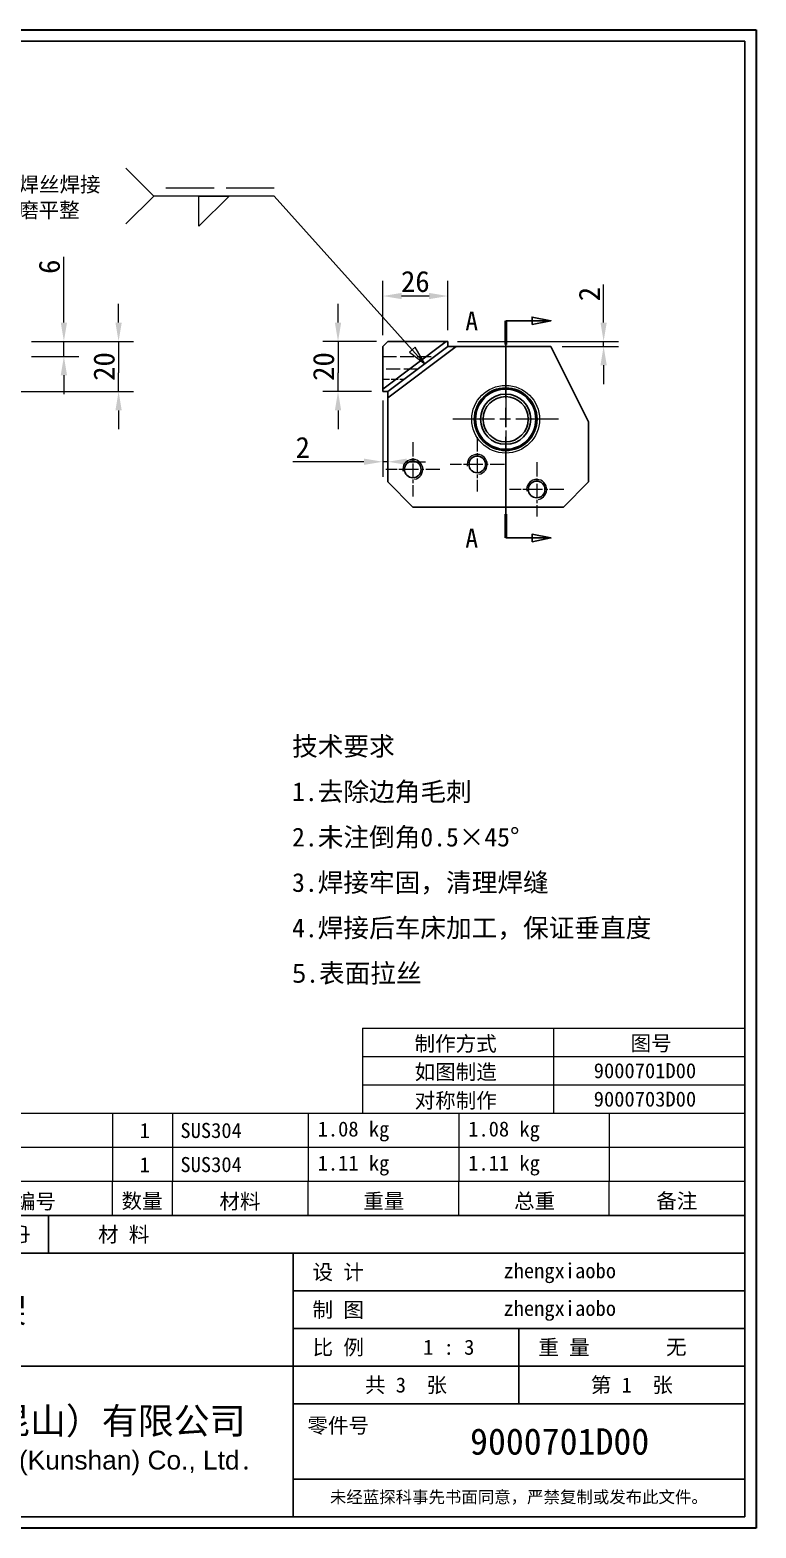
# Model space of a CAD drawing. Header units: millimetres. Extents: x 18 to 875, y 16 to 614.
# Drawn here: x 585 to 875, y 16 to 614 of the extents above; entities that cross this region are included whole.
import ezdxf
from ezdxf.enums import TextEntityAlignment as Align

# ---------------------------------------------------------------- set-up
doc = ezdxf.new("R2010")
doc.units = ezdxf.units.MM
doc.header["$LTSCALE"] = 3
doc.linetypes.add('CHAIN', pattern=[0.3543, 0.2362, -0.0295, 0.0591, -0.0295])
doc.linetypes.add('DASHED', pattern=[0.2067, 0.1654, -0.0413])
for name, color, linetype, lineweight in [('1', 7, 'Continuous', 18), ('可见 (ISO)', 7, 'Continuous', 25), ('可见窄的 (ISO)', 7, 'Continuous', 18), ('图框 (ISO)', 7, 'Continuous', 35), ('标题 (ISO)', 7, 'Continuous', 25)]:
    doc.layers.add(name, color=color, linetype=linetype, lineweight=lineweight)
for name, color, linetype, lineweight, true_color in [('中心标记 (ISO)', 1, 'CHAIN', 18, 0xff0000), ('剖切线 (ISO)', 7, 'CHAIN', 25, 0x008000), ('尺寸 (ISO)', 7, 'Continuous', 18, 0x008000), ('符号 (ISO)', 7, 'Continuous', 18, 0x008000), ('隐藏 (ISO)', 5, 'DASHED', 18, 0x0000ff), ('隐藏窄的 (ISO)', 5, 'DASHED', 18, 0x0000ff)]:
    doc.layers.add(name, color=color, linetype=linetype, lineweight=lineweight, true_color=true_color)
doc.styles.add('HZ_33', font='simfang.ttf')
doc.styles.add('文本样式164', font='SimSun.ttf')
doc.styles.add('文本样式165', font='SimSun.ttf')
doc.styles.add('文本样式74', font='SimSun.ttf')
doc.styles.add('最新国标', font='simfang.ttf')
doc.styles.add('注释文本 (ISO)', font='simfang.ttf')
doc.dimstyles.new('默认 (GB)', dxfattribs={"dimscale": 3, "dimtxt": 2.8, "dimasz": 2.5, "dimexe": 2, "dimexo": 1.5, "dimgap": 0.5, "dimtad": 1, "dimtoh": 1, "dimdsep": 46, "dimtxsty": '最新国标', "dimcen": 0.09, "dimdle": 10, "dimclrd": 256, "dimclre": 256, "dimclrt": 256, "dimaunit": 1, "dimadec": 3, "dimazin": 2, "dimtfac": 0.535714, "dimtmove": 0, "dimatfit": 3, "dimfxl": 0, "dimtolj": 1, "dimtzin": 0, "dimlwd": -1, "dimlwe": -1, "dimarcsym": 0})

# ---------------------------------------------------------------- blocks, each defined once
blk = doc.blocks.new('图框 最新国标')
at = {"layer": '图框 (ISO)'}
for p, q in [((6, 204.5), (291.5, 204.5)), ((291.5, 204.5), (291.5, 5.5)), ((291.5, 5.5), (6, 5.5))]:
    blk.add_line(p, q, dxfattribs=at)
at = {"layer": '图框 (ISO)', "color": 7, "linetype": 'Continuous', "lineweight": 25}
for p, q in [((18, 203), (290, 203)), ((18, 203), (290, 203)), ((290, 203), (290, 7)), ((290, 203), (290, 7)), ((290, 7), (6, 7)), ((290, 7), (18, 7))]:
    blk.add_line(p, q, dxfattribs=at)
at = {"layer": '图框 (ISO)', "style": '文本样式74'}
blk.add_attdef('零件代号_001', (44.42, 200.25), '', height=2.5, rotation=180, dxfattribs=at)
blk = doc.blocks.new('标题栏 最新国标')
at = {"layer": '标题 (ISO)'}
for p, q in [((381.98, -183.84), (196.98, -183.84)), ((196.98, -183.84), (196.98, -223.84)), ((254.48, -183.84), (254.48, -188.84)), ((269.48, -183.84), (269.48, -188.84)), ((281.48, -188.09), (281.48, -184.59)), ((281.48, -184.59), (286.48, -185.34)), ((289.48, -183.84), (289.48, -188.84)), ((381.98, -223.84), (381.98, -183.84)), ((383.48, -183.84), (383.48, -225.34)), ((286.48, -185.34), (286.48, -187.34)), ((196.98, -188.84), (381.98, -188.84)), ((232.98, -188.84), (232.98, -223.84)), ((286.48, -187.34), (281.48, -188.09)), ((321.98, -188.84), (321.98, -223.84)), ((321.98, -193.84), (381.98, -193.84)), ((321.98, -198.84), (381.98, -198.84)), ((351.98, -198.84), (351.98, -208.84)), ((321.98, -203.84), (232.98, -203.84)), ((321.98, -203.84), (381.98, -203.84)), ((321.98, -208.84), (381.98, -208.84)), ((321.98, -218.84), (381.98, -218.84)), ((196.98, -223.84), (381.98, -223.84)), ((383.48, -225.34), (196.98, -225.34))]:
    blk.add_line(p, q, dxfattribs=at)
at = {"layer": '标题 (ISO)', "linetype": 'CHAIN', "ltscale": 5.000333}
blk.add_line((274.98, -184.09), (274.98, -188.59), dxfattribs=at)
at = {"layer": '标题 (ISO)', "linetype": 'CHAIN', "ltscale": 15.834605}
blk.add_line((272.73, -186.34), (286.98, -186.34), dxfattribs=at)
at = {"layer": '标题 (ISO)'}
for radius in [1.75, 1]:
    blk.add_circle((274.98, -186.34), radius, dxfattribs=at)
at = {"layer": '1', "style": '文本样式164'}
for s, p in [('材 料', (299.48, -186.34)), ('UNIT: mm', (261.98, -186.34)), ('设 计', (327.98, -191.34)), ('制 图', (327.98, -196.34)), ('比 例', (327.98, -201.34)), ('重 量', (357.98, -201.34)), ('共 3  张', (336.98, -206.34)), ('第 1  张', (366.98, -206.34))]:
    blk.add_text(s, height=2, dxfattribs=at).set_placement(p, align=Align.MIDDLE_CENTER)
at = {"layer": '标题 (ISO)', "char_height": 2, "style": '注释文本 (ISO)'}
for s, insert, attachment_point, line_spacing_factor in [('{\\fSimSun|b0|i0|c134|p2;\\H0.65x;      未注公差角度及线性公差使用m\\P（GB/T1804-2000），未注形位公差使\\P用K级（GB/T 1184-1996）。\\P—————————————————\\P             6以下    ±0.05 mm\\P     6 ～   30以下    ±0.10 mm\\P    30 ～  120以下    ±0.15 mm\\P   120 ～  400以下    ±0.20 mm\\P   400 ～ 1000以下    ±0.30 mm\\P  1000 ～ 2000以下    ±0.50 mm\\P          2000以上    ±0.80 mm\\P\\H0.38462x;\\P\\H2.6x;           300以下    ±30′\\P   300 ～ 1000以下    ±15′\\P          1000以上    ±5′}', (198.48, -206.34), 4, 1.075116), ('{\\fMicrosoft YaHei|b0|i0|c134|p34;\\H1.75x;蓝探科工业自动化（昆山）有限公司\\P\\fArial|b0|i0|c0|p34;\\H0.71429x;Lantech Industrial Automation (Kunshan) Co., Ltd\\fFangSong|b0|i0|c134|p49;.\\H1.15195x; }', (277.48, -213.84), 5, 0.978695)]:
    blk.add_mtext(s, dxfattribs=dict(at, insert=insert, attachment_point=attachment_point, line_spacing_factor=line_spacing_factor))
at = {"layer": '标题 (ISO)', "attachment_point": 5, "style": '注释文本 (ISO)'}
for s, insert, char_height in [('\\fFangSong|b0|i0;零件号', (327.98, -211.84), 2), ('\\fSimSun|b0|i0;{\\H1.6000;未经蓝探科事先书面同意，严禁复制或发布此文件。}', (351.98, -221.34), 1.6)]:
    blk.add_mtext(s, dxfattribs=dict(at, insert=insert, char_height=char_height))
at = {"layer": '标题 (ISO)', "style": '注释文本 (ISO)'}
blk.add_attdef('材料', text='', height=2, dxfattribs=at).set_placement((324.48, -186.34), align=Align.MIDDLE_CENTER)
at = {"layer": '标题 (ISO)'}
for tag, p, height, style in [('设计人_001', (349.92, -192.16), 2, '注释文本 (ISO)'), ('库存编号_001', (267.5, -198.16), 3.5, '文本样式165'), ('设计人_001', (349.92, -197.16), 2, '注释文本 (ISO)'), ('视图比例_001', (339.26, -202.33), 2, '注释文本 (ISO)'), ('质量\\P3;_001', (371.53, -202.3), 2, '注释文本 (ISO)'), ('零件代号_001', (345.49, -215.59), 3.5, '文本样式165')]:
    blk.add_attdef(tag, p, '', height=height, dxfattribs=dict(at, style=style))
blk = doc.blocks.new('*D9')
at = {"layer": 'Defpoints', "color": 0, "transparency": 16777216}
for p in [(581.28, 489.38), (426.28, 469.38), (620.46, 469.38)]:
    blk.add_point(p, dxfattribs=at)
at = {"layer": '尺寸 (ISO)', "color": 116, "true_color": 0x00803f, "transparency": 16777216}
for p, q in [((620.46, 496.88), (620.46, 504.38)), ((585.78, 489.38), (626.46, 489.38)), ((620.46, 489.38), (620.46, 481.88)), ((620.46, 481.88), (620.46, 476.88)), ((620.46, 469.38), (620.46, 476.88)), ((430.78, 469.38), (626.46, 469.38)), ((620.46, 461.88), (620.46, 454.38))]:
    blk.add_line(p, q, dxfattribs=at)
for points in [[(619.21, 496.88), (621.71, 496.88), (620.46, 489.38)], [(619.21, 461.88), (621.71, 461.88), (620.46, 469.38)]]:
    blk.add_solid(points, dxfattribs=at)
at = {"layer": '尺寸 (ISO)', "transparency": 16777216, "insert": (614.71, 479.38), "char_height": 8.4, "attachment_point": 5, "rotation": 90, "style": '最新国标'}
blk.add_mtext('\\A1;20', dxfattribs=at)
blk = doc.blocks.new('*D10')
at = {"layer": 'Defpoints', "color": 0, "transparency": 16777216}
for p in [(581.28, 489.38), (581.28, 483.38), (598.66, 483.38)]:
    blk.add_point(p, dxfattribs=at)
at = {"layer": '尺寸 (ISO)', "color": 116, "true_color": 0x00803f, "transparency": 16777216}
for p, q in [((598.66, 496.88), (598.66, 523.13)), ((585.78, 489.38), (604.66, 489.38)), ((598.66, 483.38), (598.66, 489.38)), ((585.78, 483.38), (604.66, 483.38)), ((598.66, 475.88), (598.66, 468.38))]:
    blk.add_line(p, q, dxfattribs=at)
for points in [[(597.41, 496.88), (599.91, 496.88), (598.66, 489.38)], [(597.41, 475.88), (599.91, 475.88), (598.66, 483.38)]]:
    blk.add_solid(points, dxfattribs=at)
at = {"layer": '尺寸 (ISO)', "transparency": 16777216, "insert": (592.91, 519.15), "char_height": 8.4, "attachment_point": 5, "rotation": 90, "style": '最新国标'}
blk.add_mtext('\\A1;6', dxfattribs=at)
blk = doc.blocks.new('*D11')
at = {"layer": 'Defpoints', "color": 0, "transparency": 16777216}
for p in [(725.72, 507.47), (725.72, 487.38), (751.72, 489.38)]:
    blk.add_point(p, dxfattribs=at)
at = {"layer": '尺寸 (ISO)', "color": 116, "true_color": 0x00803f, "transparency": 16777216}
for p, q in [((725.72, 491.88), (725.72, 513.47)), ((751.72, 493.88), (751.72, 513.47)), ((744.22, 507.47), (733.22, 507.47))]:
    blk.add_line(p, q, dxfattribs=at)
for points in [[(733.22, 508.72), (733.22, 506.22), (725.72, 507.47)], [(744.22, 508.72), (744.22, 506.22), (751.72, 507.47)]]:
    blk.add_solid(points, dxfattribs=at)
at = {"layer": '尺寸 (ISO)', "transparency": 16777216, "insert": (738.72, 513.21), "char_height": 8.4, "attachment_point": 5, "style": '最新国标'}
blk.add_mtext('\\A1;26', dxfattribs=at)
blk = doc.blocks.new('*D12')
at = {"layer": 'Defpoints', "color": 0, "transparency": 16777216}
for p in [(727.72, 489.38), (707.91, 469.38), (725.72, 469.38)]:
    blk.add_point(p, dxfattribs=at)
at = {"layer": '尺寸 (ISO)', "color": 116, "true_color": 0x00803f, "transparency": 16777216}
for p, q in [((707.91, 496.88), (707.91, 504.38)), ((723.22, 489.38), (701.91, 489.38)), ((707.91, 489.38), (707.91, 481.88)), ((707.91, 481.88), (707.91, 476.88)), ((707.91, 469.38), (707.91, 476.88)), ((721.22, 469.38), (701.91, 469.38)), ((707.91, 461.88), (707.91, 454.38))]:
    blk.add_line(p, q, dxfattribs=at)
for points in [[(706.66, 496.88), (709.16, 496.88), (707.91, 489.38)], [(706.66, 461.88), (709.16, 461.88), (707.91, 469.38)]]:
    blk.add_solid(points, dxfattribs=at)
at = {"layer": '尺寸 (ISO)', "transparency": 16777216, "insert": (702.17, 479.38), "char_height": 8.4, "attachment_point": 5, "rotation": 90, "style": '最新国标'}
blk.add_mtext('\\A1;20', dxfattribs=at)
blk = doc.blocks.new('*D13')
at = {"layer": 'Defpoints', "color": 0, "transparency": 16777216}
for p in [(725.72, 470.38), (725.72, 441.43), (727.72, 433.38)]:
    blk.add_point(p, dxfattribs=at)
at = {"layer": '尺寸 (ISO)', "color": 116, "true_color": 0x00803f, "transparency": 16777216}
for p, q in [((725.72, 465.88), (725.72, 435.43)), ((718.22, 441.43), (689.96, 441.43)), ((727.72, 441.43), (725.72, 441.43)), ((735.22, 441.43), (742.72, 441.43))]:
    blk.add_line(p, q, dxfattribs=at)
for points in [[(718.22, 442.68), (718.22, 440.18), (725.72, 441.43)], [(735.22, 442.68), (735.22, 440.18), (727.72, 441.43)]]:
    blk.add_solid(points, dxfattribs=at)
at = {"layer": '尺寸 (ISO)', "transparency": 16777216, "insert": (693.84, 447.13), "char_height": 8.4, "attachment_point": 5, "style": '最新国标'}
blk.add_mtext('\\A1;2', dxfattribs=at)
blk = doc.blocks.new('*D14')
at = {"layer": 'Defpoints', "color": 0, "transparency": 16777216}
for p in [(751.05, 489.38), (792.72, 487.38), (813.75, 487.38)]:
    blk.add_point(p, dxfattribs=at)
at = {"layer": '尺寸 (ISO)', "color": 116, "true_color": 0x00803f, "transparency": 16777216}
for p, q in [((813.75, 496.88), (813.75, 512.13)), ((755.55, 489.38), (819.75, 489.38)), ((797.22, 487.38), (819.75, 487.38)), ((813.75, 487.38), (813.75, 489.38)), ((813.75, 479.88), (813.75, 472.38))]:
    blk.add_line(p, q, dxfattribs=at)
for points in [[(812.5, 496.88), (815, 496.88), (813.75, 489.38)], [(812.5, 479.88), (815, 479.88), (813.75, 487.38)]]:
    blk.add_solid(points, dxfattribs=at)
at = {"layer": '尺寸 (ISO)', "transparency": 16777216, "insert": (808.05, 508.25), "char_height": 8.4, "attachment_point": 5, "rotation": 90, "style": '最新国标'}
blk.add_mtext('\\A1;2', dxfattribs=at)
blk = doc.blocks.new('明细栏')
at = {"layer": '符号 (ISO)'}
for p, q in [((290, 60.58), (147.2, 60.58)), ((147.2, 60.58), (147.2, 51.53)), ((155.2, 60.58), (155.2, 51.53)), ((180.6, 60.58), (180.6, 51.53)), ((206, 60.58), (206, 51.53)), ((214, 60.58), (214, 51.53)), ((232, 60.58), (232, 51.53)), ((252, 60.58), (252, 51.53)), ((272, 60.58), (272, 51.53)), ((290, 60.58), (290, 51.53)), ((290, 56.05), (147.2, 56.05)), ((290, 51.53), (147.2, 51.53)), ((147.2, 47), (147.2, 51.53)), ((155.2, 47), (155.2, 51.53)), ((180.6, 47), (180.6, 51.53)), ((206, 47), (206, 51.53)), ((214, 47), (214, 51.53)), ((232, 47), (232, 51.53)), ((252, 47), (252, 51.53)), ((272, 47), (272, 51.53)), ((290, 47), (290, 51.53)), ((290, 47), (147.2, 47))]:
    blk.add_line(p, q, dxfattribs=at)
at = {"layer": '符号 (ISO)', "char_height": 2, "attachment_point": 7, "style": '注释文本 (ISO)'}
for s, insert in [('5', (150.63, 57.29)), ('9000703D02', (156.23, 57.28)), ('安装板', (181.76, 56.76)), ('1', (209.61, 57.3)), ('SUS304', (215.03, 57.28)), ('1.08 kg', (233.26, 56.85)), ('1.08 kg', (253.26, 56.85)), ('1', (150.81, 52.77)), ('9000701A01', (156.23, 52.74)), ('挡杆', (181.7, 52.24)), ('1', (209.61, 52.77)), ('SUS304', (215.03, 52.75)), ('1.11 kg', (233.26, 52.32)), ('1.11 kg', (253.26, 52.32)), ('序号', (148.42, 47.71)), ('代号', (165.19, 47.73)), ('库存编号', (187.58, 47.66)), ('数量', (207.21, 47.72)), ('材料', (220.21, 47.68)), ('重量', (239.33, 47.78)), ('总重', (259.36, 47.75)), ('备注', (278.25, 47.74))]:
    blk.add_mtext(s, dxfattribs=dict(at, insert=insert))
blk = doc.blocks.new('二维转换剖视图0')
at = {"layer": '剖切线 (ISO)', "linetype": 'CHAIN', "ltscale": 14.514923}
blk.add_line((258.24, 165.87), (258.24, 137.02), dxfattribs=at)
at = {"layer": '剖切线 (ISO)', "linetype": 'Continuous', "lineweight": 50}
for p, q in [((258.24, 165.87), (258.24, 162.73)), ((258.24, 140.16), (258.24, 137.02))]:
    blk.add_line(p, q, dxfattribs=at)
at = {"layer": '剖切线 (ISO)', "linetype": 'Continuous'}
for p, q in [((258.24, 165.87), (261.74, 165.87)), ((264.24, 165.87), (261.74, 166.37)), ((261.74, 166.37), (261.74, 165.37)), ((261.74, 165.87), (264.24, 165.87)), ((261.74, 165.37), (264.24, 165.87)), ((264.24, 137.02), (261.74, 137.52)), ((261.74, 137.52), (261.74, 136.52)), ((258.24, 137.02), (261.74, 137.02)), ((261.74, 137.02), (264.24, 137.02)), ((261.74, 136.52), (264.24, 137.02))]:
    blk.add_line(p, q, dxfattribs=at)
at = {"layer": '剖切线 (ISO)', "linetype": 'Continuous', "flags": 128}
for points in [[(261.74, 165.37), (264.24, 165.87), (261.74, 166.37), (261.74, 165.37)], [(261.74, 136.52), (264.24, 137.02), (261.74, 137.52), (261.74, 136.52)]]:
    blk.add_lwpolyline(points, dxfattribs=at)
at = {"layer": '剖切线 (ISO)'}
for points in [[(261.74, 165.37), (264.24, 165.87), (261.74, 166.37), (261.74, 165.37)], [(261.74, 136.52), (264.24, 137.02), (261.74, 137.52), (261.74, 136.52)]]:
    blk.add_solid(points, dxfattribs=at)
at = {"layer": '剖切线 (ISO)', "char_height": 2.5, "attachment_point": 7, "style": 'HZ_33'}
for insert in [(252.88, 164.59), (252.88, 135.74)]:
    blk.add_mtext('A', dxfattribs=dict(at, insert=insert))
blk = doc.blocks.new('焊接符号标识符1')
at = {"layer": '符号 (ISO)'}
for p, q in [((211.5, 182.44), (207.79, 186.15)), ((211.5, 182.44), (207.79, 178.74)), ((227.5, 182.44), (211.5, 182.44)), ((217.5, 182.44), (221.5, 182.44)), ((221.5, 182.44), (217.5, 178.44)), ((217.5, 178.44), (217.5, 182.44)), ((245.83, 162.02), (227.5, 182.44)), ((246.21, 162.35), (245.46, 161.68)), ((245.46, 161.68), (247.5, 160.16)), ((245.83, 162.02), (247.5, 160.16)), ((247.5, 160.16), (246.21, 162.35))]:
    blk.add_line(p, q, dxfattribs=at)
at = {"layer": '符号 (ISO)', "linetype": 'DASHED', "ltscale": 12.901145}
blk.add_line((227.5, 183.49), (211.5, 183.49), dxfattribs=at)
at = {"layer": '符号 (ISO)', "flags": 128}
blk.add_lwpolyline([(245.46, 161.68), (247.5, 160.16), (246.21, 162.35), (245.46, 161.68)], dxfattribs=at)
at = {"layer": '符号 (ISO)'}
blk.add_solid([(245.46, 161.68), (247.5, 160.16), (246.21, 162.35), (245.46, 161.68)], dxfattribs=at)
at = {"layer": '符号 (ISO)', "char_height": 2, "attachment_point": 7, "style": '注释文本 (ISO)'}
for s, insert in [('打坡口加焊丝焊接', (182.6, 182.75)), ('焊接后打磨平整', (182.56, 179.34))]:
    blk.add_mtext(s, dxfattribs=dict(at, insert=insert))
blk = doc.blocks.new('表格1')
at = {"layer": '符号 (ISO)'}
for p, q in [((239.2, 71.92), (290, 71.92)), ((239.2, 71.92), (239.2, 68.14)), ((264.6, 71.92), (264.6, 68.14)), ((290, 71.92), (290, 68.14)), ((239.2, 68.14), (290, 68.14)), ((239.2, 68.14), (239.2, 60.59)), ((264.6, 68.14), (264.6, 60.59)), ((290, 68.14), (290, 60.59)), ((239.2, 64.36), (290, 64.36)), ((239.2, 60.59), (290, 60.59))]:
    blk.add_line(p, q, dxfattribs=at)
at = {"layer": '符号 (ISO)', "char_height": 2, "attachment_point": 7, "style": '注释文本 (ISO)'}
for s, insert in [('制作方式', (246.14, 68.62)), ('图号', (274.84, 68.68)), ('如图制造', (246.15, 64.86)), ('9000701D00', (269.94, 65.22)), ('对称制作', (246.15, 61.07)), ('9000703D00', (269.94, 61.45))]:
    blk.add_mtext(s, dxfattribs=dict(at, insert=insert))

msp = doc.modelspace()

# ---------------------------------------------------------------- linework, layer by layer
at = {"layer": '中心标记 (ISO)', "ltscale": 23.990969}
for p, q in [((774.7201, 479.378), (774.7201, 437.378)), ((795.7201, 458.378), (753.7201, 458.378))]:
    msp.add_line(p, q, dxfattribs=at)
at = {"layer": '中心标记 (ISO)', "ltscale": 8.018003}
for p, q in [((737.7201, 449.2015), (737.7201, 427.5545)), ((763.3705, 451.2015), (763.3705, 429.5545)), ((748.5436, 438.378), (726.8966, 438.378)), ((774.194, 440.378), (752.547, 440.378)), ((787.0759, 441.2015), (787.0759, 419.5545)), ((797.8994, 430.378), (776.2524, 430.378))]:
    msp.add_line(p, q, dxfattribs=at)
at = {"layer": '可见 (ISO)'}
for p, q in [((725.7201, 487.378), (727.7201, 489.378)), ((751.0534, 489.378), (725.7201, 470.378)), ((725.7201, 487.378), (725.7201, 470.378)), ((751.0534, 489.378), (727.7201, 489.378)), ((727.7201, 469.378), (751.7201, 487.378)), ((755.0534, 487.378), (727.7201, 466.878)), ((727.7201, 469.378), (751.7201, 487.378)), ((751.7201, 489.378), (751.0534, 489.378)), ((751.7201, 487.378), (751.7201, 489.378)), ((751.7201, 487.378), (755.0534, 487.378)), ((755.0534, 487.378), (792.7201, 487.378)), ((792.7201, 487.378), (807.7201, 457.378)), ((725.7201, 470.378), (725.7201, 469.378)), ((725.7201, 469.378), (727.7201, 469.378)), ((727.7201, 466.878), (727.7201, 469.378)), ((727.7201, 433.378), (727.7201, 466.878)), ((807.7201, 457.378), (807.7201, 433.378)), ((727.7201, 433.378), (737.7201, 423.378)), ((797.7201, 423.378), (807.7201, 433.378)), ((797.7201, 423.378), (737.7201, 423.378))]:
    msp.add_line(p, q, dxfattribs=at)
for centre, radius in [((774.7201, 458.378), 12.5), ((774.7201, 458.378), 12), ((774.7201, 458.378), 10), ((774.7201, 458.378), 9), ((763.3705, 440.378), 3.3235), ((737.7201, 438.378), 3.3235), ((787.0759, 430.378), 3.3235)]:
    msp.add_circle(centre, radius, dxfattribs=at)
at = {"layer": '可见窄的 (ISO)'}
msp.add_circle((774.7201, 458.378), 13.5, dxfattribs=at)
for centre in [(737.7201, 438.378), (763.3705, 440.378), (787.0759, 430.378)]:
    msp.add_arc(centre, 4, 280, 190, dxfattribs=at)
at = {"layer": '隐藏 (ISO)', "ltscale": 11.10932}
msp.add_line((725.7201, 483.378), (746.3867, 483.378), dxfattribs=at)
at = {"layer": '隐藏窄的 (ISO)', "ltscale": 11.288502}
msp.add_line((739.7201, 478.378), (725.7201, 478.378), dxfattribs=at)
at = {"layer": '隐藏窄的 (ISO)', "ltscale": 5.502357}
msp.add_line((725.7201, 474.378), (734.3867, 474.378), dxfattribs=at)

# ---------------------------------------------------------------- block references
at = {"xscale": 3, "yscale": 3, "zscale": 3}
for name in ['图框 最新国标', '表格1']:
    msp.add_blockref(name, (0, 0), dxfattribs=at)
ref = msp.add_blockref('标题栏 最新国标', (-275.9476, 692.5328), dxfattribs=dict(xscale=3, yscale=3, zscale=3))
ref.add_attrib('零件代号_001', '9000701D00', (760.5168, 45.75), dxfattribs={"layer": '标题 (ISO)', "height": 10.5, "style": '文本样式165'})
ref.add_attrib('库存编号_001', '反转支架', (526.5545, 98.0447), dxfattribs={"layer": '标题 (ISO)', "height": 10.5, "style": '文本样式165'})
ref.add_attrib('质量\\P3;_001', '无', (838.6286, 85.62), dxfattribs={"layer": '标题 (ISO)', "height": 6, "style": '注释文本 (ISO)'})
ref.add_attrib('视图比例_001', '1 : 3', (741.84, 85.5514), dxfattribs={"layer": '标题 (ISO)', "height": 6, "style": '注释文本 (ISO)'})
ref.add_attrib('设计人_001', 'zhengxiaobo', (773.8114, 116.0486), dxfattribs={"layer": '标题 (ISO)', "height": 6, "style": '注释文本 (ISO)'})
ref.add_attrib('设计人_001', 'zhengxiaobo', (773.8114, 101.0486), dxfattribs={"layer": '标题 (ISO)', "height": 6, "style": '注释文本 (ISO)'})
at = {"layer": '剖切线 (ISO)', "xscale": 3, "yscale": 3, "zscale": 3}
msp.add_blockref('二维转换剖视图0', (0, 0), dxfattribs=at)
at = {"layer": '符号 (ISO)', "xscale": 3, "yscale": 3, "zscale": 3}
for name in ['焊接符号标识符1', '明细栏']:
    msp.add_blockref(name, (0, 0), dxfattribs=at)

# ---------------------------------------------------------------- texts
at = {"layer": '符号 (ISO)', "insert": (689.6036, 282.402), "char_height": 7.5, "width": 157.192984, "attachment_point": 4, "line_spacing_factor": 1.447173, "style": '注释文本 (ISO)'}
msp.add_mtext('\\fFangSong|b0|i0;{\\H7.5000;技术要求\\P}\\fFangSong|b0|i0;{\\H7.5000;1.去除边角毛刺\\P}\\fFangSong|b0|i0;{\\H7.5000;2.未注倒角0.5×45°\\P}\\fFangSong|b0|i0;{\\H7.5000;3.焊接牢固，清理焊缝\\P}\\fFangSong|b0|i0;{\\H7.5000;4.焊接后车床加工，保证垂直度\\P}\\fSegoe UI|b0|i0;{\\H7.5000;5}\\fFangSong|b0|i0;{\\H7.5000;.表面拉丝}', dxfattribs=at)

# ---------------------------------------------------------------- dimensions: what is measured, and where the dimension line sits
at = {"layer": '尺寸 (ISO)', "color": 116, "true_color": 0x00803f}
for base, p1, p2, angle, override, picture, middle in [((598.6555, 483.378), (581.276, 489.378), (581.276, 483.378), 90, {"dimgap": 0.5, "dimtoh": 0, "dimdec": 2, "dimtol": 0, "dimlim": 0, "dimtp": 0, "dimtm": 0, "dimtdec": 2, "dimtofl": 1, "dimatfit": 1}, '*D10', (598.6555, 519.1539)), ((725.7201, 507.4661), (751.7201, 489.378), (725.7201, 487.378), 180, {"dimgap": 0.5, "dimtoh": 0, "dimdec": 2, "dimtol": 0, "dimlim": 0, "dimtp": 0, "dimtm": 0, "dimtdec": 2, "dimtofl": 0, "dimatfit": 1}, '*D11', (738.7201, 507.4661)), ((813.75, 487.378), (751.0534, 489.378), (792.7201, 487.378), 90, {"dimgap": 0.5, "dimtoh": 0, "dimdec": 2, "dimtol": 0, "dimlim": 0, "dimtp": 0, "dimtm": 0, "dimtdec": 2, "dimtofl": 1, "dimatfit": 1}, '*D14', (813.75, 508.254)), ((620.4602, 469.378), (581.276, 489.378), (426.276, 469.378), 90, {"dimgap": 0.5, "dimtoh": 0, "dimdec": 2, "dimtol": 0, "dimlim": 0, "dimtp": 0, "dimtm": 0, "dimtdec": 2, "dimtofl": 0}, '*D9', (620.4602, 479.378)), ((707.9143, 469.378), (727.7201, 489.378), (725.7201, 469.378), 90, {"dimgap": 0.5, "dimtoh": 0, "dimdec": 2, "dimtol": 0, "dimlim": 0, "dimtp": 0, "dimtm": 0, "dimtdec": 2, "dimtofl": 0}, '*D12', (707.9143, 479.378)), ((725.7201, 441.4303), (727.7201, 433.378), (725.7201, 470.378), 180, {"dimgap": 0.5, "dimtoh": 0, "dimdec": 2, "dimse1": 1, "dimtol": 0, "dimlim": 0, "dimtp": 0, "dimtm": 0, "dimtdec": 2, "dimtofl": 1, "dimatfit": 1}, '*D13', (693.8402, 441.4303))]:
    dim = msp.add_linear_dim(base=base, p1=p1, p2=p2, angle=angle, dimstyle='默认 (GB)', override=override, dxfattribs=at)
    dim.commit()
    dim.dimension.update_dxf_attribs({"geometry": picture, "text_midpoint": middle, "dimtype": 160})

doc.saveas('drawing.dxf')
